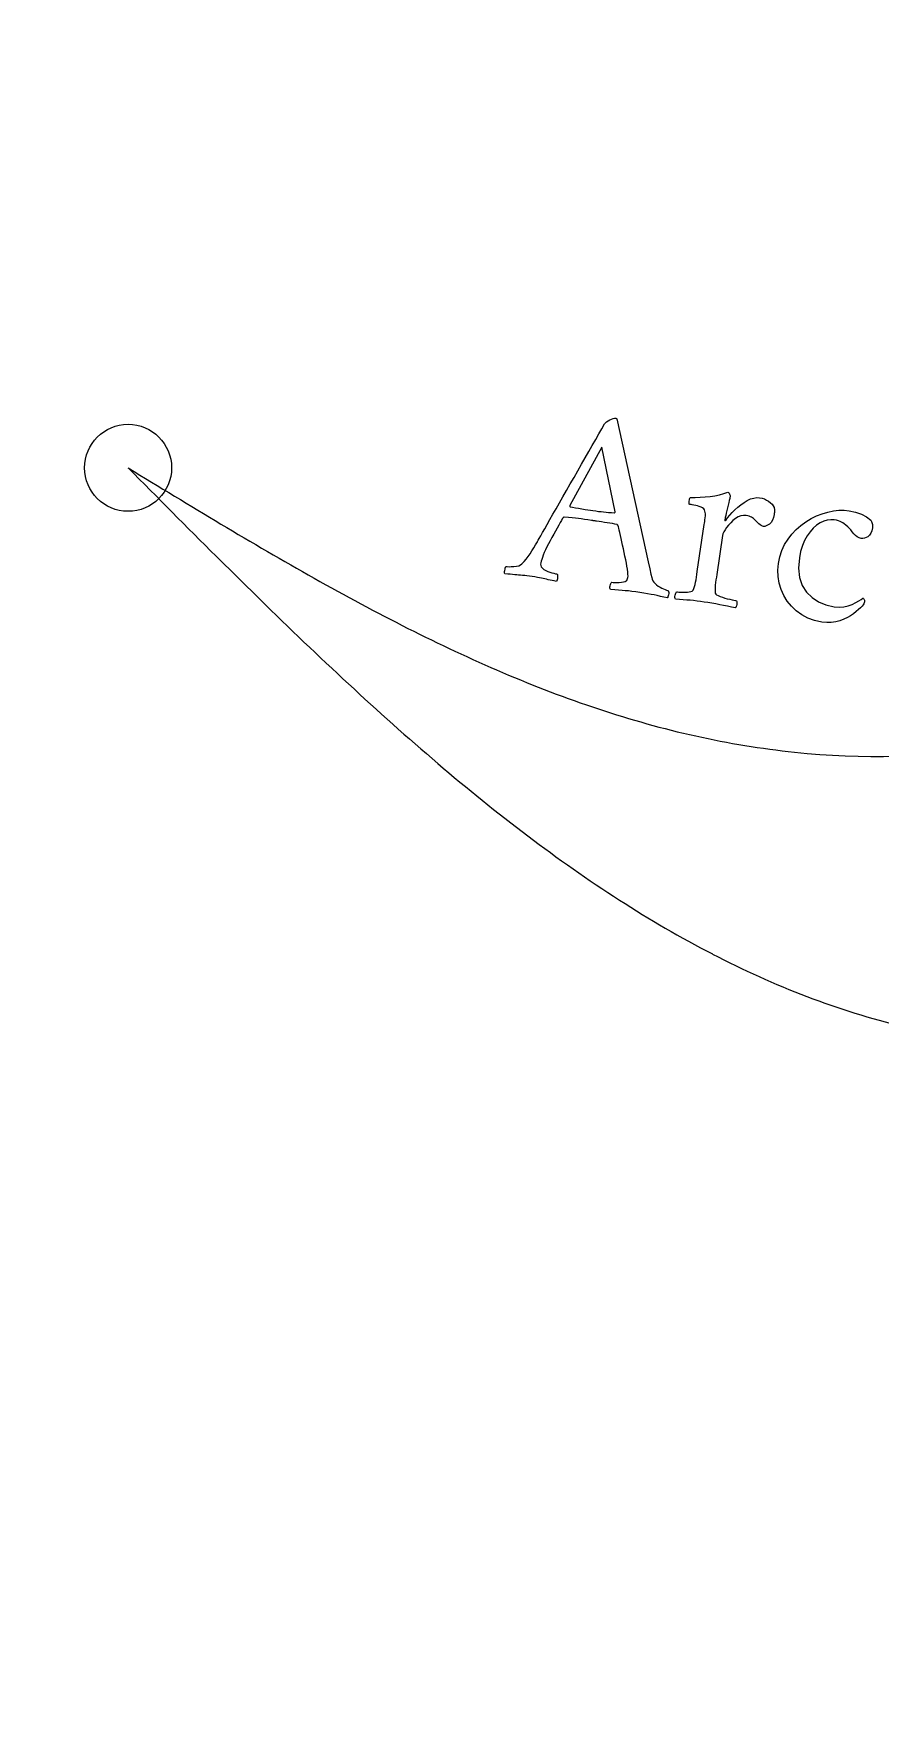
# Model space of a CAD drawing. Header units: millimetres. Extents: x -45 to 45, y -45 to 45.
# Drawn here: x 17.11 to 22.37, y 1.75 to 12.14 of the extents above; entities that cross this region are included whole.
import ezdxf

# ---------------------------------------------------------------- set-up
doc = ezdxf.new("R2010")
doc.units = ezdxf.units.MM
for name, color, linetype in [('CUT_INNER', 6, 'Continuous'), ('CUT_OUTER', 1, 'Continuous'), ('ENGRAVE', 7, 'Continuous'), ('TEXT', 5, 'Continuous')]:
    doc.layers.add(name, color=color, linetype=linetype)

msp = doc.modelspace()

# ---------------------------------------------------------------- linework, layer by layer
at = {"layer": 'CUT_INNER'}
msp.add_lwpolyline([(18.5154, 8.6259), (18.2428, 8.8949)], dxfattribs=at)
for centre, radius, start, end in [((0.0009, 0.0004), 43.3823, 3.53038, 61.69382), ((0.0006, 12.8591), 32.1404, 354.72632, 50.84314), ((64.11, 85.5635), 89.1547, 238.628482, 239.060585), ((88.8334, 79.7748), 100.035, 224.674557, 225.117169), ((31.224, 30.7138), 25.2019, 239.07591, 240.59758), ((0.0007, 12.8585), 32.1401, 287.05108, 353.10104), ((26.078, 21.58), 14.7182, 240.59366, 243.1648), ((38.1278, 28.6339), 28.0173, 225.57219, 227.12493), ((24.0252, 17.5209), 10.1695, 243.16115, 246.81752), ((31.1113, 21.0737), 17.7028, 227.11834, 229.51883), ((23.0445, 15.2307), 7.6782, 246.81729, 251.56986), ((22.5768, 13.8298), 6.2013, 251.57726, 257.36906), ((22.3891, 12.9999), 5.3504, 257.38769, 264.04739), ((22.3449, 12.5869), 4.935, 264.05981, 278.72646), ((27.6618, 17.0294), 12.3872, 229.51057, 232.83653), ((25.7164, 14.4609), 9.1652, 232.82839, 237.1636), ((24.5846, 12.7061), 7.077, 237.15898, 242.56385), ((23.9565, 11.4971), 5.7146, 242.56785, 249.03095), ((23.6553, 10.7154), 4.8768, 249.04877, 256.42737), ((0.0021, 12.8576), 26.2884, 312.46769, 344.37126)]:
    msp.add_arc(centre, radius, start, end, dxfattribs=at)
at = {"layer": 'CUT_OUTER'}
msp.add_circle((0, 0), 45, dxfattribs=at)
at = {"layer": 'ENGRAVE'}
for centre, radius in [((0, 0), 44.1916), ((0, 12.859), 29.684), ((17.696, 9.4434), 0.27)]:
    msp.add_circle(centre, radius, dxfattribs=at)
at = {"layer": 'TEXT'}
for points in [[(20.2373, 8.9842), (20.2386, 8.9865), (20.2426, 8.9935), (20.2492, 9.0051), (20.2584, 9.0213), (20.2699, 9.0416), (20.2832, 9.0651), (20.2983, 9.092), (20.3153, 9.1222), (20.3338, 9.155), (20.3534, 9.1895), (20.3743, 9.2258), (20.3963, 9.2639), (20.419, 9.3031), (20.4419, 9.343), (20.465, 9.3834), (20.4883, 9.4244), (20.5115, 9.4653), (20.5342, 9.5054), (20.5565, 9.5445), (20.5784, 9.5828), (20.5994, 9.6196), (20.6192, 9.6541), (20.6377, 9.6862), (20.6549, 9.7161), (20.66, 9.7222), (20.6672, 9.7283), (20.6763, 9.7345), (20.6873, 9.7409), (20.6986, 9.7464), (20.7082, 9.7501), (20.7162, 9.752), (20.7227, 9.7521), (20.7241, 9.7518), (20.7253, 9.7515), (20.7261, 9.7511), (20.7266, 9.7507), (20.7271, 9.7502), (20.7278, 9.7495), (20.7289, 9.7487), (20.7302, 9.7477), (20.9258, 8.8607), (20.9354, 8.817), (20.9428, 8.7842), (20.9479, 8.7625), (20.9507, 8.7518), (20.9544, 8.7425), (20.9601, 8.7336), (20.9678, 8.7249), (20.9775, 8.7166), (20.9883, 8.7089), (20.9992, 8.7021), (21.0102, 8.6962), (21.0214, 8.6912), (21.0317, 8.6872), (21.0399, 8.6841), (21.0461, 8.6821), (21.0503, 8.6811), (21.0524, 8.6762), (21.0532, 8.6702), (21.0529, 8.6633), (21.0515, 8.6555), (21.0495, 8.648), (21.0479, 8.6423), (21.0464, 8.6382), (21.0453, 8.6359), (21.0228, 8.6408), (21.0015, 8.6455), (20.9814, 8.6498), (20.9625, 8.6539), (20.9432, 8.6578), (20.9221, 8.6617), (20.8992, 8.6656), (20.8744, 8.6694), (20.8482, 8.6732), (20.8242, 8.6763), (20.8026, 8.6787), (20.7831, 8.6805), (20.7637, 8.6821), (20.7419, 8.684), (20.7179, 8.686), (20.6914, 8.6884), (20.6892, 8.6926), (20.6881, 8.6979), (20.6881, 8.7043), (20.6892, 8.7117), (20.691, 8.719), (20.6934, 8.7251), (20.6963, 8.7298), (20.6997, 8.7332), (20.708, 8.7323), (20.7184, 8.7318), (20.731, 8.7318), (20.7456, 8.7321), (20.7601, 8.7331), (20.7723, 8.7349), (20.7822, 8.7376), (20.7897, 8.7412), (20.7931, 8.7446), (20.7958, 8.7493), (20.7979, 8.7554), (20.7995, 8.7627), (20.8001, 8.7713), (20.7997, 8.7826), (20.7985, 8.7966), (20.7963, 8.8133), (20.7933, 8.832), (20.7899, 8.8519), (20.7859, 8.873), (20.7813, 8.8953), (20.7765, 8.918), (20.7716, 8.9405), (20.7666, 8.9626), (20.7617, 8.9845), (20.7569, 9.0052), (20.7525, 9.0241), (20.7486, 9.041), (20.7452, 9.056), (20.7423, 9.0683), (20.7403, 9.077), (20.739, 9.0823), (20.7386, 9.0841), (20.7385, 9.0843), (20.7379, 9.085), (20.7371, 9.0861), (20.7359, 9.0878), (20.7345, 9.0894), (20.733, 9.0906), (20.7315, 9.0915), (20.7299, 9.0919), (20.7173, 9.0945), (20.7032, 9.0971), (20.6876, 9.0997), (20.6707, 9.1024), (20.6533, 9.1049), (20.6365, 9.1074), (20.6203, 9.1098), (20.6047, 9.1121), (20.6007, 9.1127), (20.5967, 9.1133), (20.5927, 9.1139), (20.5886, 9.1145), (20.5847, 9.1151), (20.581, 9.1157), (20.5775, 9.1162), (20.5742, 9.1167), (20.5509, 9.1201), (20.5295, 9.1231), (20.5099, 9.1257), (20.492, 9.128), (20.4739, 9.1302), (20.4532, 9.1324), (20.4301, 9.1346), (20.4046, 9.1369), (20.4037, 9.1369), (20.4025, 9.1366), (20.4011, 9.136), (20.3994, 9.1352), (20.3978, 9.1344), (20.3967, 9.1337), (20.3961, 9.1334), (20.3958, 9.1333), (20.3948, 9.1314), (20.3916, 9.1257), (20.3864, 9.1162), (20.379, 9.1029), (20.3702, 9.087), (20.3605, 9.0697), (20.35, 9.0509), (20.3387, 9.0308), (20.3273, 9.0102), (20.3165, 8.9903), (20.3063, 8.971), (20.2967, 8.9524), (20.2872, 8.9341), (20.2793, 8.9171), (20.273, 8.9017), (20.2682, 8.8876), (20.2645, 8.8749), (20.2615, 8.8635), (20.2593, 8.8535), (20.2577, 8.8447), (20.258, 8.8361), (20.2616, 8.8279), (20.2684, 8.8202), (20.2785, 8.8129), (20.2903, 8.8063), (20.3025, 8.8005), (20.315, 8.7956), (20.3279, 8.7916), (20.3397, 8.7884), (20.349, 8.786), (20.3559, 8.7844), (20.3604, 8.7835), (20.3615, 8.7808), (20.3622, 8.7764), (20.3624, 8.7704), (20.3622, 8.7627), (20.3616, 8.7547), (20.3605, 8.7479), (20.3589, 8.7424), (20.3569, 8.738), (20.3423, 8.741), (20.3288, 8.7438), (20.3164, 8.7465), (20.3051, 8.749), (20.2944, 8.7514), (20.2837, 8.7538), (20.2729, 8.7562), (20.2622, 8.7586), (20.2506, 8.7611), (20.2372, 8.7635), (20.2221, 8.7661), (20.2053, 8.7687), (20.1883, 8.7711), (20.1727, 8.7731), (20.1585, 8.7747), (20.1456, 8.7759), (20.1334, 8.7769), (20.1212, 8.7779), (20.109, 8.7789), (20.0969, 8.7798), (20.0839, 8.781), (20.0693, 8.7823), (20.0531, 8.7839), (20.0353, 8.7857), (20.0342, 8.7884), (20.0338, 8.7927), (20.0341, 8.7987), (20.035, 8.8063), (20.0364, 8.8141), (20.038, 8.8208), (20.0399, 8.8264), (20.0419, 8.8307), (20.0505, 8.8299), (20.0617, 8.8296), (20.0756, 8.8299), (20.0921, 8.8307), (20.1085, 8.8325), (20.1222, 8.8359), (20.1332, 8.8408), (20.1414, 8.8472), (20.1553, 8.8612), (20.1685, 8.8763), (20.1809, 8.8924), (20.1925, 8.9095), (20.2038, 8.9274), (20.215, 8.9458), (20.2261, 8.9647), (20.2373, 8.9842)], [(20.6382, 9.5707), (20.4383, 9.2091), (20.4383, 9.2089), (20.4384, 9.2083), (20.4385, 9.2073), (20.4386, 9.2058), (20.4389, 9.2043), (20.4393, 9.2032), (20.4399, 9.2025), (20.4406, 9.2022), (20.4565, 9.1991), (20.4739, 9.1958), (20.4929, 9.1925), (20.5134, 9.189), (20.5336, 9.1856), (20.5517, 9.1827), (20.5677, 9.1801), (20.5816, 9.178), (20.5997, 9.1754), (20.6169, 9.1732), (20.6332, 9.1713), (20.6486, 9.1697), (20.664, 9.1683), (20.68, 9.1667), (20.6968, 9.1651), (20.7142, 9.1633), (20.7157, 9.1633), (20.717, 9.1639), (20.718, 9.165), (20.7188, 9.1667), (20.7195, 9.1684), (20.7199, 9.1696), (20.7202, 9.1704), (20.7202, 9.1706)], [(21.6175, 9.2578), (21.6324, 9.2547), (21.6467, 9.2499), (21.6603, 9.2436), (21.6733, 9.2355), (21.6849, 9.2265), (21.6944, 9.217), (21.7018, 9.2071), (21.707, 9.1968), (21.708, 9.1931), (21.7087, 9.1888), (21.7091, 9.1839), (21.7092, 9.1784), (21.7091, 9.1726), (21.7087, 9.1666), (21.7081, 9.1604), (21.7073, 9.1541), (21.703, 9.134), (21.6967, 9.1174), (21.6883, 9.1042), (21.6779, 9.0943), (21.667, 9.0873), (21.6574, 9.0825), (21.6491, 9.0801), (21.642, 9.0799), (21.6342, 9.0818), (21.6268, 9.085), (21.6198, 9.0897), (21.6131, 9.0957), (21.6068, 9.1022), (21.6006, 9.1082), (21.5946, 9.1139), (21.5887, 9.119), (21.5836, 9.1238), (21.5783, 9.1282), (21.5729, 9.1323), (21.5674, 9.1362), (21.5611, 9.1396), (21.5533, 9.1426), (21.5442, 9.145), (21.5336, 9.1469), (21.5168, 9.1476), (21.5002, 9.1447), (21.4838, 9.1381), (21.4675, 9.128), (21.452, 9.1155), (21.4376, 9.1022), (21.4245, 9.088), (21.4125, 9.0729), (21.4024, 9.0581), (21.3948, 9.0451), (21.3898, 9.0337), (21.3872, 9.024), (21.3512, 8.7812), (21.3486, 8.7638), (21.3463, 8.747), (21.3442, 8.7307), (21.3422, 8.7151), (21.3408, 8.7004), (21.3403, 8.687), (21.3407, 8.675), (21.342, 8.6642), (21.3447, 8.6598), (21.3506, 8.6551), (21.3597, 8.6502), (21.3721, 8.6449), (21.3863, 8.6398), (21.401, 8.6351), (21.4162, 8.6308), (21.4319, 8.627), (21.4464, 8.6238), (21.4581, 8.6213), (21.4671, 8.6195), (21.4733, 8.6184), (21.4749, 8.6143), (21.4758, 8.609), (21.4761, 8.6026), (21.4756, 8.5951), (21.4744, 8.5876), (21.4726, 8.5815), (21.47, 8.5768), (21.4666, 8.5734), (21.4426, 8.5785), (21.4184, 8.5836), (21.394, 8.5886), (21.3694, 8.5936), (21.3448, 8.5983), (21.3206, 8.6026), (21.2967, 8.6066), (21.2732, 8.6103), (21.2509, 8.6134), (21.2289, 8.6162), (21.2073, 8.6187), (21.186, 8.6208), (21.1645, 8.6227), (21.1422, 8.6246), (21.1191, 8.6265), (21.0951, 8.6285), (21.0929, 8.6327), (21.0918, 8.638), (21.0918, 8.6444), (21.0928, 8.6518), (21.0946, 8.6592), (21.0967, 8.6652), (21.0991, 8.67), (21.1018, 8.6735), (21.1075, 8.6728), (21.115, 8.6722), (21.1242, 8.6716), (21.1351, 8.671), (21.1469, 8.6708), (21.1584, 8.6711), (21.1696, 8.6719), (21.1807, 8.6733), (21.1904, 8.6753), (21.1978, 8.6778), (21.2027, 8.6808), (21.2053, 8.6845), (21.2097, 8.6944), (21.2136, 8.7058), (21.217, 8.7188), (21.22, 8.7332), (21.2226, 8.7488), (21.2253, 8.7649), (21.2279, 8.7817), (21.2305, 8.7991), (21.274, 9.0918), (21.2752, 9.1004), (21.2765, 9.1103), (21.2779, 9.1214), (21.2794, 9.1337), (21.2804, 9.146), (21.2806, 9.1569), (21.2798, 9.1666), (21.2781, 9.175), (21.2756, 9.1822), (21.2707, 9.1886), (21.2634, 9.1943), (21.2537, 9.1991), (21.2428, 9.2033), (21.2319, 9.2069), (21.2208, 9.2099), (21.2097, 9.2123), (21.1995, 9.2141), (21.1913, 9.2156), (21.185, 9.2167), (21.1808, 9.2173), (21.1804, 9.2199), (21.1802, 9.224), (21.1802, 9.2298), (21.1805, 9.2371), (21.1812, 9.2446), (21.1825, 9.2508), (21.1845, 9.2556), (21.187, 9.2592), (21.2181, 9.2592), (21.2488, 9.2603), (21.2794, 9.2624), (21.3096, 9.2656), (21.3391, 9.2701), (21.3674, 9.276), (21.3945, 9.2832), (21.4204, 9.2919), (21.4234, 9.2909), (21.4262, 9.2886), (21.4288, 9.2852), (21.431, 9.2805), (21.4328, 9.2755), (21.4339, 9.271), (21.4344, 9.2671), (21.4342, 9.2636), (21.4334, 9.2595), (21.4317, 9.252), (21.4291, 9.2412), (21.4255, 9.2271), (21.4216, 9.2112), (21.4177, 9.1952), (21.4139, 9.179), (21.4102, 9.1628), (21.407, 9.1479), (21.4044, 9.1359), (21.4026, 9.1268), (21.4015, 9.1205), (21.4013, 9.1184), (21.4016, 9.1168), (21.4022, 9.1158), (21.4032, 9.1153), (21.4044, 9.1153), (21.4055, 9.1154), (21.4065, 9.1158), (21.4075, 9.1163), (21.4189, 9.1323), (21.4322, 9.1486), (21.4473, 9.1654), (21.4642, 9.1827), (21.4823, 9.1994), (21.5011, 9.2146), (21.5207, 9.2283), (21.5409, 9.2404), (21.5611, 9.25), (21.5806, 9.256), (21.5994, 9.2587), (21.6175, 9.2578)], [(22.318, 9.0717), (22.3139, 9.0525), (22.3079, 9.0368), (22.2999, 9.0246), (22.29, 9.0158), (22.2791, 9.0099), (22.2684, 9.0061), (22.2578, 9.0044), (22.2473, 9.0049), (22.2348, 9.0082), (22.2232, 9.0142), (22.2124, 9.023), (22.2024, 9.0346), (22.1928, 9.0469), (22.1832, 9.058), (22.1737, 9.0678), (22.1642, 9.0764), (22.1531, 9.0864), (22.1431, 9.0947), (22.134, 9.1015), (22.126, 9.1067), (22.1174, 9.1109), (22.107, 9.1145), (22.0946, 9.1176), (22.0803, 9.1201), (22.0591, 9.1212), (22.0375, 9.1184), (22.0154, 9.1117), (21.9928, 9.101), (21.9706, 9.0866), (21.9498, 9.0686), (21.9302, 9.047), (21.912, 9.0218), (21.8959, 8.9929), (21.8826, 8.9604), (21.8721, 8.9241), (21.8645, 8.8842), (21.8596, 8.8197), (21.8654, 8.7628), (21.8817, 8.7137), (21.9086, 8.6722), (21.9435, 8.6382), (21.9835, 8.6118), (22.0288, 8.5927), (22.0792, 8.5811), (22.111, 8.5784), (22.1405, 8.5798), (22.1676, 8.5856), (22.1923, 8.5956), (22.2141, 8.6071), (22.2324, 8.6176), (22.247, 8.6269), (22.2582, 8.6351), (22.2592, 8.6346), (22.2606, 8.6333), (22.2624, 8.6313), (22.2646, 8.6284), (22.2666, 8.625), (22.2678, 8.6212), (22.2683, 8.6169), (22.2679, 8.6123), (22.2664, 8.6058), (22.2635, 8.599), (22.2594, 8.592), (22.254, 8.5848), (22.244, 8.5742), (22.2318, 8.5628), (22.2175, 8.5506), (22.201, 8.5376), (22.1824, 8.5248), (22.162, 8.5132), (22.1397, 8.5028), (22.1155, 8.4936), (22.0898, 8.4866), (22.0626, 8.4829), (22.0341, 8.4825), (22.0042, 8.4854), (21.9586, 8.495), (21.9168, 8.5099), (21.8788, 8.5299), (21.8444, 8.5551), (21.8143, 8.5844), (21.7886, 8.6164), (21.7675, 8.6513), (21.7509, 8.689), (21.7391, 8.7283), (21.7324, 8.7682), (21.7308, 8.8085), (21.7344, 8.8492), (21.7429, 8.8913), (21.7557, 8.9305), (21.7726, 8.967), (21.7938, 9.0007), (21.8182, 9.0316), (21.8449, 9.0599), (21.8739, 9.0854), (21.9051, 9.1083), (21.9379, 9.1282), (21.9714, 9.1449), (22.0056, 9.1584), (22.0406, 9.1687), (22.0754, 9.1758), (22.109, 9.1795), (22.1414, 9.18), (22.1726, 9.1771), (22.2136, 9.1685), (22.2499, 9.1557), (22.2815, 9.1387), (22.3084, 9.1175), (22.3104, 9.1142), (22.3124, 9.1099), (22.3143, 9.1046), (22.3162, 9.0982), (22.3177, 9.0914), (22.3185, 9.0848), (22.3186, 9.0782), (22.318, 9.0717)]]:
    msp.add_lwpolyline(points, close=True, dxfattribs=at)

doc.saveas('drawing.dxf')
